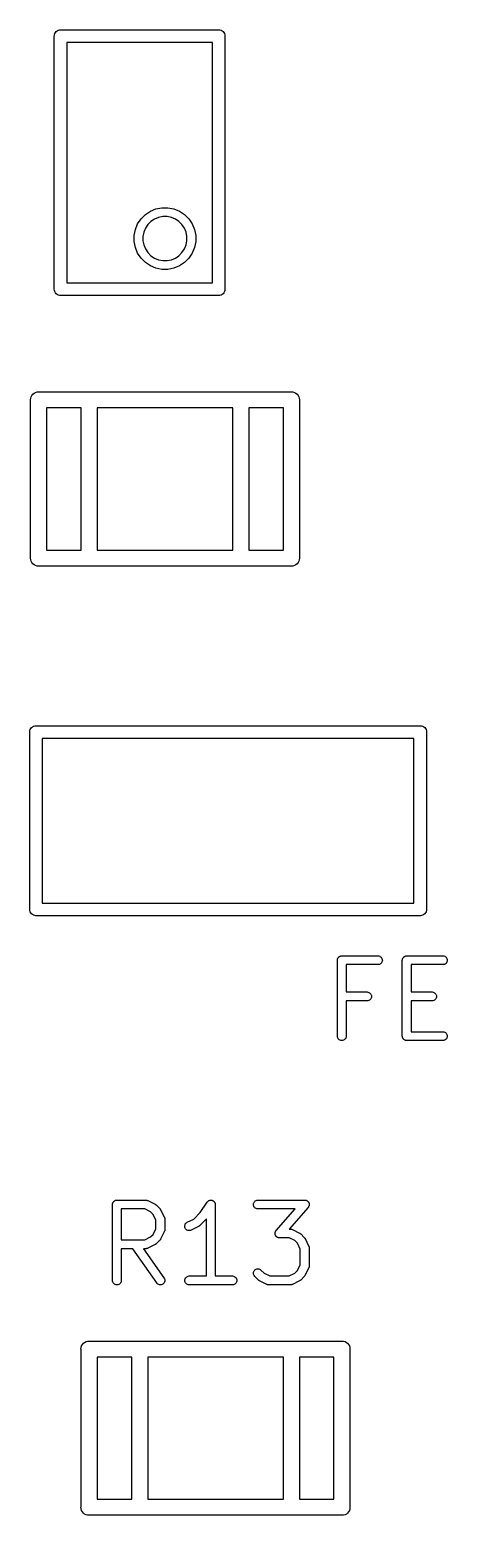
# Model space of a CAD drawing. Extents: x 122.2 to 176.2, y -122.3 to -87.7.
# Drawn here: x 155.8 to 159.1, y -109.62 to -97.88 of the extents above; entities that cross this region are included whole.
import ezdxf

# ---------------------------------------------------------------- set-up
doc = ezdxf.new("R2010")
doc.units = 0
doc.layers.add('BLACK', color=7, linetype='CONTINUOUS')

msp = doc.modelspace()

# ---------------------------------------------------------------- linework, layer by layer
at = {"layer": 'BLACK', "linetype": 'CONTINUOUS'}
for p, q in [((156.004, -97.9007), (156.011, -97.8931)), ((156.011, -97.8931), (156.018, -97.8868)), ((156.018, -97.8868), (156.027, -97.8822)), ((156.027, -97.8822), (156.036, -97.8793)), ((156.036, -97.8793), (156.044, -97.8786)), ((156.044, -97.8786), (156.046, -97.8784)), ((156.046, -97.8784), (156.049, -97.8786)), ((156.049, -97.8786), (157.294, -97.8786)), ((157.294, -97.8786), (157.296, -97.8784)), ((157.296, -97.8784), (157.299, -97.8786)), ((157.299, -97.8786), (157.306, -97.8793)), ((157.306, -97.8793), (157.315, -97.8822)), ((157.315, -97.8822), (157.324, -97.8868)), ((157.324, -97.8868), (157.332, -97.8931)), ((157.332, -97.8931), (157.338, -97.9007)), ((155.996, -97.9286), (155.997, -97.9188)), ((155.996, -97.931), (155.996, -97.9286)), ((155.996, -99.9261), (155.996, -97.931)), ((155.997, -97.9188), (156, -97.9094)), ((156, -97.9094), (156.004, -97.9007)), ((156.096, -97.9786), (156.096, -99.8786)), ((157.246, -97.9786), (156.096, -97.9786)), ((157.246, -99.8786), (157.246, -97.9786)), ((157.338, -97.9007), (157.343, -97.9094)), ((157.343, -97.9094), (157.345, -97.9188)), ((157.345, -97.9188), (157.346, -97.9286)), ((157.346, -97.9286), (157.346, -97.931)), ((157.346, -97.931), (157.346, -99.9262)), ((156.756, -99.3125), (156.8, -99.2942)), ((156.8, -99.2942), (156.847, -99.2848)), ((156.847, -99.2848), (156.895, -99.2848)), ((156.895, -99.2848), (156.942, -99.2942)), ((156.942, -99.2942), (156.987, -99.3125)), ((156.637, -99.4575), (156.655, -99.4131)), ((156.655, -99.4131), (156.682, -99.3732)), ((156.682, -99.3732), (156.716, -99.3392)), ((156.716, -99.3392), (156.756, -99.3125)), ((156.736, -99.4176), (156.717, -99.4461)), ((156.76, -99.3933), (156.736, -99.4176)), ((156.789, -99.3743), (156.76, -99.3933)), ((156.82, -99.3611), (156.789, -99.3743)), ((156.854, -99.3544), (156.82, -99.3611)), ((156.888, -99.3544), (156.854, -99.3544)), ((156.922, -99.3611), (156.888, -99.3544)), ((156.954, -99.3743), (156.922, -99.3611)), ((156.982, -99.3933), (156.954, -99.3743)), ((157.006, -99.4176), (156.982, -99.3933)), ((156.987, -99.3125), (157.027, -99.3392)), ((157.025, -99.4461), (157.006, -99.4176)), ((157.027, -99.3392), (157.06, -99.3732)), ((157.06, -99.3732), (157.087, -99.4131)), ((157.087, -99.4131), (157.106, -99.4575)), ((156.627, -99.5046), (156.637, -99.4575)), ((156.627, -99.5526), (156.627, -99.5046)), ((156.704, -99.4778), (156.697, -99.5114)), ((156.697, -99.5114), (156.697, -99.5458)), ((156.717, -99.4461), (156.704, -99.4778)), ((157.039, -99.4778), (157.025, -99.4461)), ((157.045, -99.5114), (157.039, -99.4778)), ((157.045, -99.5458), (157.045, -99.5114)), ((157.106, -99.4575), (157.115, -99.5046)), ((157.115, -99.5046), (157.115, -99.5526)), ((156.637, -99.5997), (156.627, -99.5526)), ((156.655, -99.6441), (156.637, -99.5997)), ((156.682, -99.684), (156.655, -99.6441)), ((156.697, -99.5458), (156.704, -99.5794)), ((156.704, -99.5794), (156.717, -99.6111)), ((156.717, -99.6111), (156.736, -99.6396)), ((156.736, -99.6396), (156.76, -99.6639)), ((156.982, -99.6639), (157.006, -99.6396)), ((157.006, -99.6396), (157.025, -99.6111)), ((157.025, -99.6111), (157.039, -99.5794)), ((157.039, -99.5794), (157.045, -99.5458)), ((157.087, -99.6441), (157.06, -99.684)), ((157.106, -99.5997), (157.087, -99.6441)), ((157.115, -99.5526), (157.106, -99.5997)), ((156.716, -99.718), (156.682, -99.684)), ((156.756, -99.7447), (156.716, -99.718)), ((156.8, -99.763), (156.756, -99.7447)), ((156.76, -99.6639), (156.789, -99.6829)), ((156.789, -99.6829), (156.82, -99.6961)), ((156.847, -99.7724), (156.8, -99.763)), ((156.82, -99.6961), (156.854, -99.7028)), ((156.895, -99.7724), (156.847, -99.7724)), ((156.854, -99.7028), (156.888, -99.7028)), ((156.888, -99.7028), (156.922, -99.6961)), ((156.942, -99.763), (156.895, -99.7724)), ((156.922, -99.6961), (156.954, -99.6829)), ((156.987, -99.7447), (156.942, -99.763)), ((156.954, -99.6829), (156.982, -99.6639)), ((157.027, -99.718), (156.987, -99.7447)), ((157.06, -99.684), (157.027, -99.718)), ((156.096, -99.8786), (157.246, -99.8786)), ((155.996, -99.9286), (155.996, -99.9261)), ((155.997, -99.9384), (155.996, -99.9286)), ((156, -99.9478), (155.997, -99.9384)), ((156.004, -99.9565), (156, -99.9478)), ((156.011, -99.9641), (156.004, -99.9565)), ((156.018, -99.9704), (156.011, -99.9641)), ((156.027, -99.975), (156.018, -99.9704)), ((156.036, -99.9779), (156.027, -99.975)), ((156.044, -99.9786), (156.036, -99.9779)), ((156.046, -99.9788), (156.044, -99.9786)), ((156.049, -99.9786), (156.046, -99.9788)), ((157.294, -99.9786), (156.049, -99.9786)), ((157.296, -99.9788), (157.294, -99.9786)), ((157.299, -99.9786), (157.296, -99.9788)), ((157.306, -99.9779), (157.299, -99.9786)), ((157.315, -99.975), (157.306, -99.9779)), ((157.324, -99.9704), (157.315, -99.975)), ((157.332, -99.9641), (157.324, -99.9704)), ((157.338, -99.9565), (157.332, -99.9641)), ((157.343, -99.9478), (157.338, -99.9565)), ((157.345, -99.9384), (157.343, -99.9478)), ((157.346, -99.9286), (157.345, -99.9384)), ((157.346, -99.9262), (157.346, -99.9286)), ((155.807, -100.804), (155.809, -100.791)), ((155.808, -100.807), (155.807, -100.804)), ((155.808, -102.05), (155.808, -100.807)), ((155.809, -100.791), (155.812, -100.779)), ((155.812, -100.779), (155.818, -100.768)), ((155.818, -100.768), (155.826, -100.758)), ((155.826, -100.758), (155.836, -100.751)), ((155.836, -100.751), (155.847, -100.745)), ((155.847, -100.745), (155.859, -100.741)), ((155.859, -100.741), (155.868, -100.74)), ((155.868, -100.74), (155.871, -100.74)), ((155.871, -100.74), (155.874, -100.74)), ((155.874, -100.74), (156.268, -100.74)), ((156.268, -100.74), (156.271, -100.74)), ((156.271, -100.74), (156.274, -100.74)), ((156.274, -100.74), (157.468, -100.74)), ((157.468, -100.74), (157.471, -100.74)), ((157.471, -100.74), (157.474, -100.74)), ((157.474, -100.74), (157.868, -100.74)), ((157.868, -100.74), (157.871, -100.74)), ((157.871, -100.74), (157.874, -100.74)), ((157.874, -100.74), (157.884, -100.741)), ((157.884, -100.741), (157.896, -100.745)), ((157.896, -100.745), (157.907, -100.751)), ((157.907, -100.751), (157.916, -100.758)), ((157.916, -100.758), (157.924, -100.768)), ((157.924, -100.768), (157.93, -100.779)), ((157.93, -100.779), (157.934, -100.791)), ((157.934, -100.791), (157.935, -100.804)), ((157.935, -100.804), (157.935, -100.807)), ((157.935, -100.807), (157.935, -102.05)), ((155.935, -100.867), (155.935, -101.99)), ((156.208, -100.867), (155.935, -100.867)), ((156.208, -101.99), (156.208, -100.867)), ((156.335, -100.867), (156.335, -101.99)), ((157.408, -100.867), (156.335, -100.867)), ((157.408, -101.99), (157.408, -100.867)), ((157.535, -100.867), (157.535, -101.99)), ((157.808, -100.867), (157.535, -100.867)), ((157.808, -101.99), (157.808, -100.867)), ((155.935, -101.99), (156.208, -101.99)), ((156.335, -101.99), (157.408, -101.99)), ((157.535, -101.99), (157.808, -101.99)), ((155.807, -102.054), (155.808, -102.05)), ((155.809, -102.066), (155.807, -102.054)), ((155.812, -102.078), (155.809, -102.066)), ((155.818, -102.089), (155.812, -102.078)), ((155.826, -102.099), (155.818, -102.089)), ((155.836, -102.107), (155.826, -102.099)), ((155.847, -102.113), (155.836, -102.107)), ((155.859, -102.116), (155.847, -102.113)), ((155.868, -102.117), (155.859, -102.116)), ((155.871, -102.117), (155.868, -102.117)), ((155.874, -102.117), (155.871, -102.117)), ((156.268, -102.117), (155.874, -102.117)), ((156.271, -102.117), (156.268, -102.117)), ((156.274, -102.117), (156.271, -102.117)), ((157.468, -102.117), (156.274, -102.117)), ((157.471, -102.117), (157.468, -102.117)), ((157.474, -102.117), (157.471, -102.117)), ((157.868, -102.117), (157.474, -102.117)), ((157.871, -102.117), (157.868, -102.117)), ((157.874, -102.117), (157.871, -102.117)), ((157.884, -102.116), (157.874, -102.117)), ((157.896, -102.113), (157.884, -102.116)), ((157.907, -102.107), (157.896, -102.113)), ((157.916, -102.099), (157.907, -102.107)), ((157.924, -102.089), (157.916, -102.099)), ((157.93, -102.078), (157.924, -102.089)), ((157.934, -102.066), (157.93, -102.078)), ((157.935, -102.054), (157.934, -102.066)), ((157.935, -102.05), (157.935, -102.054)), ((155.802, -103.419), (155.805, -103.409)), ((155.805, -103.409), (155.809, -103.401)), ((155.809, -103.401), (155.816, -103.393)), ((155.816, -103.393), (155.823, -103.387)), ((155.823, -103.387), (155.832, -103.382)), ((155.832, -103.382), (155.841, -103.379)), ((155.841, -103.379), (155.849, -103.379)), ((155.849, -103.379), (155.851, -103.378)), ((155.851, -103.378), (155.854, -103.379)), ((155.854, -103.379), (158.889, -103.379)), ((158.889, -103.379), (158.891, -103.378)), ((158.891, -103.378), (158.901, -103.379)), ((158.901, -103.379), (158.91, -103.382)), ((158.91, -103.382), (158.919, -103.387)), ((158.919, -103.387), (158.927, -103.393)), ((158.927, -103.393), (158.933, -103.401)), ((158.933, -103.401), (158.938, -103.409)), ((158.938, -103.409), (158.94, -103.419)), ((155.801, -103.429), (155.802, -103.419)), ((155.801, -103.431), (155.801, -103.429)), ((155.801, -104.826), (155.801, -103.431)), ((155.901, -103.479), (155.901, -104.779)), ((158.841, -103.479), (155.901, -103.479)), ((158.841, -104.779), (158.841, -103.479)), ((158.94, -103.419), (158.941, -103.421)), ((158.941, -103.421), (158.941, -103.429)), ((158.941, -103.429), (158.941, -103.431)), ((158.941, -103.431), (158.941, -104.826)), ((155.901, -104.779), (158.841, -104.779)), ((155.801, -104.829), (155.801, -104.826)), ((155.802, -104.838), (155.801, -104.829)), ((155.805, -104.848), (155.802, -104.838)), ((155.809, -104.857), (155.805, -104.848)), ((155.816, -104.864), (155.809, -104.857)), ((155.823, -104.87), (155.816, -104.864)), ((155.832, -104.875), (155.823, -104.87)), ((155.841, -104.878), (155.832, -104.875)), ((155.849, -104.879), (155.841, -104.878)), ((155.851, -104.879), (155.849, -104.879)), ((155.854, -104.879), (155.851, -104.879)), ((158.889, -104.879), (155.854, -104.879)), ((158.891, -104.879), (158.889, -104.879)), ((158.894, -104.879), (158.891, -104.879)), ((158.901, -104.878), (158.894, -104.879)), ((158.91, -104.875), (158.901, -104.878)), ((158.919, -104.87), (158.91, -104.875)), ((158.927, -104.864), (158.919, -104.87)), ((158.933, -104.857), (158.927, -104.864)), ((158.938, -104.848), (158.933, -104.857)), ((158.94, -104.838), (158.938, -104.848)), ((158.941, -104.829), (158.94, -104.838)), ((158.941, -104.826), (158.941, -104.829)), ((158.235, -105.228), (158.236, -105.224)), ((158.235, -105.231), (158.235, -105.228)), ((158.235, -105.831), (158.235, -105.231)), ((158.235, -105.231), (158.235, -105.231)), ((158.236, -105.224), (158.237, -105.221)), ((158.236, -105.224), (158.236, -105.224)), ((158.236, -105.224), (158.236, -105.224)), ((158.237, -105.221), (158.238, -105.218)), ((158.238, -105.218), (158.239, -105.215)), ((158.238, -105.218), (158.238, -105.218)), ((158.238, -105.218), (158.238, -105.218)), ((158.239, -105.215), (158.241, -105.212)), ((158.241, -105.212), (158.243, -105.209)), ((158.241, -105.212), (158.241, -105.212)), ((158.241, -105.212), (158.241, -105.212)), ((158.243, -105.209), (158.245, -105.207)), ((158.245, -105.207), (158.246, -105.206)), ((158.245, -105.207), (158.245, -105.207)), ((158.246, -105.206), (158.248, -105.204)), ((158.248, -105.204), (158.251, -105.202)), ((158.251, -105.202), (158.254, -105.201)), ((158.251, -105.202), (158.251, -105.202)), ((158.251, -105.202), (158.251, -105.202)), ((158.254, -105.201), (158.257, -105.199)), ((158.257, -105.199), (158.26, -105.198)), ((158.257, -105.199), (158.257, -105.199)), ((158.257, -105.199), (158.257, -105.199)), ((158.26, -105.198), (158.263, -105.197)), ((158.263, -105.197), (158.263, -105.197)), ((158.263, -105.197), (158.263, -105.197)), ((158.263, -105.197), (158.267, -105.197)), ((158.267, -105.197), (158.27, -105.196)), ((158.27, -105.196), (158.556, -105.196)), ((158.556, -105.266), (158.305, -105.266)), ((158.305, -105.266), (158.305, -105.482)), ((158.556, -105.196), (158.563, -105.197)), ((158.556, -105.196), (158.556, -105.196)), ((158.563, -105.266), (158.556, -105.266)), ((158.563, -105.197), (158.57, -105.199)), ((158.569, -105.264), (158.563, -105.266)), ((158.575, -105.261), (158.569, -105.264)), ((158.57, -105.199), (158.575, -105.203)), ((158.575, -105.203), (158.581, -105.207)), ((158.58, -105.256), (158.575, -105.261)), ((158.585, -105.251), (158.58, -105.256)), ((158.581, -105.207), (158.585, -105.212)), ((158.585, -105.212), (158.588, -105.218)), ((158.588, -105.245), (158.585, -105.251)), ((158.588, -105.218), (158.59, -105.225)), ((158.59, -105.238), (158.588, -105.245)), ((158.59, -105.225), (158.591, -105.232)), ((158.591, -105.232), (158.59, -105.238)), ((158.749, -105.231), (158.75, -105.228)), ((158.749, -105.831), (158.749, -105.231)), ((158.749, -105.231), (158.749, -105.231)), ((158.75, -105.224), (158.751, -105.221)), ((158.75, -105.228), (158.75, -105.224)), ((158.75, -105.224), (158.75, -105.224)), ((158.75, -105.224), (158.75, -105.224)), ((158.751, -105.221), (158.752, -105.218)), ((158.752, -105.218), (158.754, -105.215)), ((158.752, -105.218), (158.752, -105.218)), ((158.752, -105.218), (158.752, -105.218)), ((158.754, -105.215), (158.755, -105.212)), ((158.755, -105.212), (158.758, -105.209)), ((158.755, -105.212), (158.755, -105.212)), ((158.755, -105.212), (158.755, -105.212)), ((158.758, -105.209), (158.76, -105.207)), ((158.76, -105.206), (158.762, -105.204)), ((158.76, -105.207), (158.76, -105.206)), ((158.76, -105.207), (158.76, -105.207)), ((158.762, -105.204), (158.765, -105.202)), ((158.765, -105.202), (158.768, -105.201)), ((158.765, -105.202), (158.765, -105.202)), ((158.765, -105.202), (158.765, -105.202)), ((158.768, -105.201), (158.771, -105.199)), ((158.771, -105.199), (158.774, -105.198)), ((158.771, -105.199), (158.771, -105.199)), ((158.771, -105.199), (158.771, -105.199)), ((158.774, -105.198), (158.777, -105.197)), ((158.777, -105.197), (158.778, -105.197)), ((158.778, -105.197), (158.778, -105.197)), ((158.778, -105.197), (158.781, -105.197)), ((158.781, -105.197), (158.784, -105.196)), ((158.784, -105.196), (159.07, -105.196)), ((159.07, -105.266), (158.819, -105.266)), ((158.819, -105.266), (158.819, -105.482)), ((159.07, -105.196), (159.077, -105.197)), ((159.07, -105.196), (159.07, -105.196)), ((159.077, -105.266), (159.07, -105.266)), ((159.077, -105.197), (159.084, -105.199)), ((159.083, -105.264), (159.077, -105.266)), ((159.089, -105.261), (159.083, -105.264)), ((159.084, -105.199), (159.09, -105.203)), ((159.095, -105.256), (159.089, -105.261)), ((159.09, -105.203), (159.095, -105.207)), ((159.095, -105.207), (159.099, -105.212)), ((159.099, -105.251), (159.095, -105.256)), ((159.099, -105.212), (159.102, -105.218)), ((159.102, -105.245), (159.099, -105.251)), ((159.102, -105.218), (159.104, -105.225)), ((159.104, -105.238), (159.102, -105.245)), ((159.104, -105.225), (159.105, -105.232)), ((159.105, -105.232), (159.104, -105.238)), ((158.305, -105.482), (158.47, -105.482)), ((158.47, -105.482), (158.47, -105.482)), ((158.47, -105.482), (158.477, -105.483)), ((158.477, -105.483), (158.484, -105.485)), ((158.484, -105.485), (158.49, -105.488)), ((158.49, -105.488), (158.495, -105.493)), ((158.495, -105.493), (158.499, -105.498)), ((158.499, -105.498), (158.502, -105.504)), ((158.502, -105.504), (158.504, -105.511)), ((158.504, -105.524), (158.502, -105.531)), ((158.504, -105.511), (158.505, -105.517)), ((158.505, -105.517), (158.504, -105.524)), ((158.819, -105.482), (158.984, -105.482)), ((158.984, -105.482), (158.985, -105.482)), ((158.985, -105.482), (158.992, -105.483)), ((158.992, -105.483), (158.998, -105.485)), ((158.998, -105.485), (159.004, -105.488)), ((159.004, -105.488), (159.009, -105.493)), ((159.009, -105.493), (159.014, -105.498)), ((159.014, -105.498), (159.017, -105.504)), ((159.017, -105.504), (159.019, -105.511)), ((159.019, -105.524), (159.017, -105.531)), ((159.019, -105.511), (159.019, -105.517)), ((159.019, -105.517), (159.019, -105.524)), ((158.47, -105.552), (158.305, -105.552)), ((158.305, -105.552), (158.305, -105.831)), ((158.477, -105.551), (158.47, -105.552)), ((158.483, -105.55), (158.477, -105.551)), ((158.489, -105.546), (158.483, -105.55)), ((158.495, -105.542), (158.489, -105.546)), ((158.499, -105.537), (158.495, -105.542)), ((158.502, -105.531), (158.499, -105.537)), ((158.984, -105.552), (158.819, -105.552)), ((158.819, -105.552), (158.819, -105.796)), ((158.991, -105.551), (158.984, -105.552)), ((158.998, -105.55), (158.991, -105.551)), ((159.004, -105.546), (158.998, -105.55)), ((159.009, -105.542), (159.004, -105.546)), ((159.013, -105.537), (159.009, -105.542)), ((159.017, -105.531), (159.013, -105.537)), ((158.236, -105.838), (158.235, -105.831)), ((158.238, -105.845), (158.236, -105.838)), ((158.241, -105.851), (158.238, -105.845)), ((158.245, -105.856), (158.241, -105.851)), ((158.25, -105.86), (158.245, -105.856)), ((158.256, -105.864), (158.25, -105.86)), ((158.263, -105.866), (158.256, -105.864)), ((158.27, -105.866), (158.263, -105.866)), ((158.277, -105.866), (158.27, -105.866)), ((158.283, -105.864), (158.277, -105.866)), ((158.289, -105.861), (158.283, -105.864)), ((158.294, -105.856), (158.289, -105.861)), ((158.299, -105.851), (158.294, -105.856)), ((158.302, -105.845), (158.299, -105.851)), ((158.304, -105.839), (158.302, -105.845)), ((158.305, -105.832), (158.304, -105.839)), ((158.305, -105.831), (158.305, -105.832)), ((158.75, -105.835), (158.749, -105.831)), ((158.75, -105.838), (158.75, -105.835)), ((158.751, -105.841), (158.75, -105.838)), ((158.75, -105.838), (158.75, -105.838)), ((158.75, -105.838), (158.75, -105.838)), ((158.752, -105.845), (158.751, -105.841)), ((158.753, -105.848), (158.752, -105.845)), ((158.752, -105.845), (158.752, -105.845)), ((158.752, -105.845), (158.752, -105.845)), ((158.755, -105.851), (158.753, -105.848)), ((158.757, -105.853), (158.755, -105.851)), ((158.755, -105.851), (158.755, -105.851)), ((158.755, -105.851), (158.755, -105.851)), ((158.759, -105.856), (158.757, -105.853)), ((158.762, -105.858), (158.759, -105.856)), ((158.759, -105.856), (158.759, -105.856)), ((158.759, -105.856), (158.759, -105.856)), ((158.765, -105.86), (158.762, -105.858)), ((158.768, -105.862), (158.765, -105.86)), ((158.765, -105.86), (158.765, -105.86)), ((158.765, -105.86), (158.765, -105.86)), ((158.77, -105.864), (158.768, -105.862)), ((158.771, -105.864), (158.77, -105.864)), ((158.774, -105.865), (158.771, -105.864)), ((158.771, -105.864), (158.771, -105.864)), ((158.777, -105.866), (158.774, -105.865)), ((158.78, -105.866), (158.777, -105.866)), ((158.777, -105.866), (158.777, -105.866)), ((158.777, -105.866), (158.777, -105.866)), ((158.784, -105.866), (158.78, -105.866)), ((159.07, -105.866), (158.784, -105.866)), ((158.784, -105.866), (158.784, -105.866)), ((158.784, -105.866), (158.784, -105.866)), ((158.784, -105.866), (158.784, -105.866)), ((158.784, -105.866), (158.784, -105.866)), ((158.819, -105.796), (159.07, -105.796)), ((159.07, -105.796), (159.07, -105.796)), ((159.07, -105.796), (159.077, -105.797)), ((159.077, -105.866), (159.07, -105.866)), ((159.077, -105.797), (159.084, -105.799)), ((159.083, -105.864), (159.077, -105.866)), ((159.089, -105.861), (159.083, -105.864)), ((159.084, -105.799), (159.09, -105.803)), ((159.095, -105.856), (159.089, -105.861)), ((159.09, -105.803), (159.095, -105.807)), ((159.095, -105.807), (159.099, -105.812)), ((159.099, -105.851), (159.095, -105.856)), ((159.099, -105.812), (159.102, -105.818)), ((159.102, -105.845), (159.099, -105.851)), ((159.102, -105.818), (159.104, -105.825)), ((159.104, -105.838), (159.102, -105.845)), ((159.104, -105.825), (159.105, -105.832)), ((159.105, -105.832), (159.104, -105.838)), ((156.456, -107.161), (156.457, -107.158)), ((156.456, -107.761), (156.456, -107.161)), ((156.456, -107.161), (156.456, -107.161)), ((156.457, -107.154), (156.458, -107.151)), ((156.457, -107.158), (156.457, -107.154)), ((156.457, -107.154), (156.457, -107.154)), ((156.457, -107.154), (156.457, -107.154)), ((156.458, -107.151), (156.459, -107.148)), ((156.459, -107.148), (156.461, -107.145)), ((156.459, -107.148), (156.459, -107.148)), ((156.459, -107.148), (156.459, -107.148)), ((156.461, -107.145), (156.462, -107.142)), ((156.462, -107.142), (156.462, -107.142)), ((156.462, -107.142), (156.463, -107.142)), ((156.463, -107.142), (156.465, -107.139)), ((156.465, -107.139), (156.467, -107.137)), ((156.467, -107.136), (156.47, -107.134)), ((156.467, -107.137), (156.467, -107.136)), ((156.467, -107.137), (156.467, -107.137)), ((156.47, -107.134), (156.472, -107.132)), ((156.472, -107.132), (156.475, -107.131)), ((156.472, -107.132), (156.472, -107.132)), ((156.472, -107.132), (156.472, -107.132)), ((156.475, -107.131), (156.478, -107.129)), ((156.478, -107.129), (156.481, -107.128)), ((156.478, -107.129), (156.478, -107.129)), ((156.478, -107.129), (156.478, -107.129)), ((156.481, -107.128), (156.485, -107.127)), ((156.485, -107.127), (156.485, -107.127)), ((156.485, -107.127), (156.485, -107.127)), ((156.485, -107.127), (156.488, -107.127)), ((156.488, -107.127), (156.491, -107.126)), ((156.491, -107.126), (156.72, -107.126)), ((156.72, -107.126), (156.722, -107.127)), ((156.72, -107.126), (156.72, -107.126)), ((156.722, -107.127), (156.723, -107.127)), ((156.723, -107.127), (156.725, -107.127)), ((156.725, -107.127), (156.727, -107.127)), ((156.727, -107.127), (156.728, -107.128)), ((156.728, -107.128), (156.729, -107.128)), ((156.729, -107.128), (156.731, -107.129)), ((156.731, -107.129), (156.734, -107.129)), ((156.734, -107.129), (156.735, -107.13)), ((156.735, -107.13), (156.736, -107.13)), ((156.736, -107.13), (156.793, -107.159)), ((156.793, -107.159), (156.793, -107.159)), ((156.793, -107.159), (156.795, -107.16)), ((156.795, -107.16), (156.797, -107.161)), ((156.797, -107.161), (156.798, -107.162)), ((156.798, -107.162), (156.799, -107.163)), ((156.799, -107.163), (156.8, -107.164)), ((156.8, -107.164), (156.802, -107.165)), ((156.802, -107.165), (156.83, -107.194)), ((157.15, -107.225), (157.205, -107.142)), ((157.205, -107.142), (157.208, -107.139)), ((157.205, -107.142), (157.205, -107.142)), ((157.208, -107.139), (157.21, -107.136)), ((157.21, -107.136), (157.212, -107.134)), ((157.21, -107.136), (157.21, -107.136)), ((157.21, -107.136), (157.21, -107.136)), ((157.212, -107.134), (157.215, -107.132)), ((157.215, -107.132), (157.219, -107.13)), ((157.215, -107.132), (157.215, -107.132)), ((157.215, -107.132), (157.215, -107.132)), ((157.219, -107.13), (157.221, -107.129)), ((157.221, -107.129), (157.225, -107.128)), ((157.221, -107.129), (157.221, -107.129)), ((157.221, -107.129), (157.221, -107.129)), ((157.225, -107.128), (157.228, -107.127)), ((157.228, -107.127), (157.228, -107.127)), ((157.228, -107.127), (157.228, -107.127)), ((157.228, -107.127), (157.231, -107.127)), ((157.231, -107.127), (157.235, -107.126)), ((157.235, -107.126), (157.235, -107.126)), ((157.235, -107.126), (157.235, -107.126)), ((157.235, -107.126), (157.238, -107.127)), ((157.238, -107.127), (157.241, -107.127)), ((157.241, -107.127), (157.241, -107.127)), ((157.241, -107.127), (157.241, -107.127)), ((157.241, -107.127), (157.245, -107.128)), ((157.245, -107.128), (157.248, -107.129)), ((157.248, -107.129), (157.248, -107.129)), ((157.248, -107.129), (157.248, -107.129)), ((157.248, -107.129), (157.251, -107.131)), ((157.251, -107.131), (157.254, -107.132)), ((157.254, -107.132), (157.254, -107.132)), ((157.254, -107.132), (157.254, -107.132)), ((157.254, -107.132), (157.257, -107.135)), ((157.257, -107.135), (157.259, -107.137)), ((157.259, -107.137), (157.259, -107.137)), ((157.259, -107.137), (157.259, -107.137)), ((157.259, -107.137), (157.261, -107.14)), ((157.261, -107.14), (157.263, -107.142)), ((157.263, -107.142), (157.263, -107.142)), ((157.263, -107.142), (157.263, -107.142)), ((157.263, -107.142), (157.265, -107.145)), ((157.265, -107.145), (157.267, -107.148)), ((157.267, -107.148), (157.267, -107.148)), ((157.267, -107.148), (157.267, -107.148)), ((157.267, -107.148), (157.268, -107.152)), ((157.268, -107.152), (157.269, -107.155)), ((157.269, -107.155), (157.269, -107.155)), ((157.269, -107.155), (157.269, -107.155)), ((157.269, -107.155), (157.269, -107.158)), ((157.269, -107.158), (157.269, -107.161)), ((157.269, -107.161), (157.269, -107.726)), ((157.571, -107.154), (157.573, -107.148)), ((157.571, -107.161), (157.571, -107.154)), ((157.571, -107.168), (157.571, -107.161)), ((157.573, -107.175), (157.571, -107.168)), ((157.573, -107.148), (157.577, -107.142)), ((157.577, -107.142), (157.581, -107.137)), ((157.581, -107.137), (157.586, -107.132)), ((157.586, -107.132), (157.592, -107.129)), ((157.592, -107.129), (157.599, -107.127)), ((157.599, -107.127), (157.606, -107.126)), ((157.606, -107.126), (157.977, -107.126)), ((157.977, -107.126), (157.978, -107.126)), ((157.978, -107.126), (157.98, -107.127)), ((157.98, -107.127), (157.982, -107.127)), ((157.982, -107.127), (157.983, -107.127)), ((157.983, -107.127), (157.984, -107.127)), ((157.984, -107.127), (157.987, -107.128)), ((157.987, -107.128), (157.989, -107.128)), ((157.989, -107.128), (157.99, -107.129)), ((157.99, -107.129), (157.991, -107.129)), ((157.991, -107.129), (157.993, -107.13)), ((157.993, -107.13), (157.995, -107.131)), ((157.995, -107.131), (157.996, -107.132)), ((157.996, -107.132), (157.997, -107.133)), ((157.997, -107.133), (157.999, -107.134)), ((157.999, -107.134), (158, -107.135)), ((158, -107.135), (158.001, -107.136)), ((158.001, -107.136), (158.002, -107.137)), ((158.002, -107.137), (158.004, -107.139)), ((158.004, -107.139), (158.005, -107.14)), ((158.005, -107.14), (158.006, -107.141)), ((158.006, -107.141), (158.006, -107.142)), ((158.006, -107.142), (158.007, -107.144)), ((158.007, -107.144), (158.009, -107.146)), ((158.009, -107.146), (158.009, -107.147)), ((158.009, -107.147), (158.01, -107.148)), ((158.01, -107.148), (158.01, -107.15)), ((158.01, -107.15), (158.011, -107.152)), ((158.011, -107.171), (158.01, -107.173)), ((158.01, -107.173), (158.01, -107.174)), ((158.011, -107.152), (158.011, -107.154)), ((158.011, -107.154), (158.012, -107.155)), ((158.012, -107.167), (158.011, -107.168)), ((158.011, -107.168), (158.011, -107.171)), ((158.012, -107.155), (158.012, -107.157)), ((158.012, -107.157), (158.012, -107.159)), ((158.012, -107.159), (158.012, -107.16)), ((158.012, -107.16), (158.012, -107.162)), ((158.012, -107.162), (158.012, -107.164)), ((158.012, -107.164), (158.012, -107.166)), ((158.012, -107.166), (158.012, -107.167)), ((156.526, -107.196), (156.526, -107.441)), ((156.712, -107.196), (156.526, -107.196)), ((156.756, -107.219), (156.712, -107.196)), ((156.777, -107.239), (156.756, -107.219)), ((156.799, -107.284), (156.777, -107.239)), ((156.799, -107.353), (156.799, -107.284)), ((156.83, -107.194), (156.831, -107.194)), ((156.831, -107.194), (156.832, -107.196)), ((156.832, -107.196), (156.833, -107.197)), ((156.833, -107.197), (156.834, -107.198)), ((156.834, -107.198), (156.835, -107.2)), ((156.835, -107.2), (156.836, -107.201)), ((156.836, -107.201), (156.837, -107.203)), ((156.837, -107.203), (156.866, -107.26)), ((156.866, -107.26), (156.866, -107.261)), ((156.866, -107.261), (156.866, -107.261)), ((156.866, -107.261), (156.867, -107.262)), ((156.867, -107.262), (156.867, -107.265)), ((156.867, -107.265), (156.868, -107.267)), ((156.868, -107.267), (156.868, -107.268)), ((156.868, -107.268), (156.869, -107.269)), ((156.869, -107.269), (156.869, -107.271)), ((156.869, -107.271), (156.869, -107.274)), ((156.869, -107.274), (156.869, -107.275)), ((156.869, -107.275), (156.869, -107.276)), ((156.869, -107.276), (156.869, -107.361)), ((157.047, -107.302), (157.099, -107.276)), ((157.099, -107.276), (157.15, -107.225)), ((157.199, -107.274), (157.145, -107.329)), ((157.199, -107.726), (157.199, -107.274)), ((157.576, -107.181), (157.573, -107.175)), ((157.581, -107.186), (157.576, -107.181)), ((157.586, -107.19), (157.581, -107.186)), ((157.592, -107.194), (157.586, -107.19)), ((157.598, -107.196), (157.592, -107.194)), ((157.605, -107.196), (157.598, -107.196)), ((157.606, -107.196), (157.605, -107.196)), ((157.9, -107.196), (157.606, -107.196)), ((157.751, -107.367), (157.9, -107.196)), ((158.003, -107.184), (157.854, -107.355)), ((158.005, -107.183), (158.003, -107.184)), ((158.006, -107.181), (158.005, -107.183)), ((158.007, -107.18), (158.006, -107.181)), ((158.008, -107.177), (158.007, -107.179)), ((158.007, -107.179), (158.007, -107.18)), ((158.009, -107.175), (158.008, -107.177)), ((158.01, -107.174), (158.009, -107.175)), ((156.756, -107.418), (156.777, -107.398)), ((156.777, -107.398), (156.799, -107.353)), ((156.866, -107.377), (156.837, -107.434)), ((156.867, -107.373), (156.866, -107.375)), ((156.866, -107.375), (156.866, -107.376)), ((156.866, -107.376), (156.866, -107.377)), ((156.868, -107.371), (156.867, -107.373)), ((156.869, -107.369), (156.868, -107.37)), ((156.868, -107.37), (156.868, -107.371)), ((156.869, -107.361), (156.869, -107.362)), ((156.869, -107.362), (156.869, -107.363)), ((156.869, -107.363), (156.869, -107.364)), ((156.869, -107.364), (156.869, -107.366)), ((156.869, -107.366), (156.869, -107.369)), ((157.028, -107.328), (157.03, -107.322)), ((157.028, -107.335), (157.028, -107.328)), ((157.029, -107.342), (157.028, -107.335)), ((157.031, -107.348), (157.029, -107.342)), ((157.03, -107.322), (157.032, -107.315)), ((157.035, -107.354), (157.031, -107.348)), ((157.032, -107.315), (157.036, -107.31)), ((157.04, -107.359), (157.035, -107.354)), ((157.036, -107.31), (157.041, -107.305)), ((157.045, -107.363), (157.04, -107.359)), ((157.041, -107.305), (157.047, -107.302)), ((157.051, -107.366), (157.045, -107.363)), ((157.058, -107.368), (157.051, -107.366)), ((157.065, -107.368), (157.058, -107.368)), ((157.072, -107.367), (157.065, -107.368)), ((157.078, -107.364), (157.072, -107.367)), ((157.079, -107.364), (157.078, -107.364)), ((157.136, -107.336), (157.079, -107.364)), ((157.137, -107.335), (157.136, -107.336)), ((157.139, -107.334), (157.137, -107.335)), ((157.14, -107.333), (157.139, -107.334)), ((157.141, -107.332), (157.14, -107.333)), ((157.143, -107.331), (157.141, -107.332)), ((157.144, -107.329), (157.143, -107.331)), ((157.145, -107.329), (157.144, -107.329)), ((157.742, -107.385), (157.743, -107.384)), ((157.742, -107.388), (157.742, -107.385)), ((157.742, -107.39), (157.742, -107.388)), ((157.742, -107.391), (157.742, -107.39)), ((157.742, -107.392), (157.742, -107.391)), ((157.743, -107.394), (157.742, -107.392)), ((157.743, -107.383), (157.744, -107.381)), ((157.743, -107.384), (157.743, -107.383)), ((157.743, -107.397), (157.743, -107.394)), ((157.743, -107.398), (157.743, -107.397)), ((157.743, -107.399), (157.743, -107.398)), ((157.744, -107.401), (157.743, -107.399)), ((157.744, -107.379), (157.745, -107.378)), ((157.744, -107.381), (157.744, -107.379)), ((157.745, -107.403), (157.744, -107.401)), ((157.745, -107.376), (157.746, -107.375)), ((157.745, -107.378), (157.745, -107.376)), ((157.745, -107.404), (157.745, -107.403)), ((157.746, -107.405), (157.745, -107.404)), ((157.746, -107.375), (157.747, -107.373)), ((157.747, -107.407), (157.746, -107.405)), ((157.747, -107.373), (157.748, -107.372)), ((157.748, -107.409), (157.747, -107.407)), ((157.748, -107.37), (157.75, -107.369)), ((157.748, -107.372), (157.748, -107.37)), ((157.75, -107.369), (157.751, -107.367)), ((157.854, -107.355), (157.863, -107.355)), ((157.863, -107.355), (157.863, -107.355)), ((157.863, -107.355), (157.864, -107.355)), ((157.864, -107.355), (157.865, -107.355)), ((157.865, -107.355), (157.868, -107.355)), ((157.868, -107.355), (157.87, -107.356)), ((157.87, -107.356), (157.871, -107.356)), ((157.871, -107.356), (157.872, -107.356)), ((157.872, -107.356), (157.874, -107.357)), ((157.874, -107.357), (157.877, -107.358)), ((157.877, -107.358), (157.878, -107.358)), ((157.878, -107.358), (157.879, -107.359)), ((157.879, -107.359), (157.936, -107.387)), ((157.936, -107.387), (157.936, -107.387)), ((157.936, -107.387), (157.938, -107.389)), ((157.938, -107.389), (157.939, -107.389)), ((157.939, -107.389), (157.941, -107.39)), ((157.941, -107.39), (157.942, -107.391)), ((157.942, -107.391), (157.943, -107.393)), ((157.943, -107.393), (157.945, -107.394)), ((157.945, -107.394), (157.973, -107.422)), ((156.526, -107.441), (156.712, -107.441)), ((156.616, -107.511), (156.526, -107.511)), ((156.526, -107.511), (156.526, -107.761)), ((156.806, -107.781), (156.616, -107.511)), ((156.72, -107.511), (156.702, -107.511)), ((156.702, -107.511), (156.863, -107.741)), ((156.712, -107.441), (156.756, -107.418)), ((156.721, -107.511), (156.72, -107.511)), ((156.722, -107.511), (156.721, -107.511)), ((156.724, -107.51), (156.722, -107.511)), ((156.727, -107.51), (156.724, -107.51)), ((156.728, -107.51), (156.727, -107.51)), ((156.729, -107.51), (156.728, -107.51)), ((156.731, -107.509), (156.729, -107.51)), ((156.733, -107.508), (156.731, -107.509)), ((156.734, -107.508), (156.733, -107.508)), ((156.735, -107.507), (156.734, -107.508)), ((156.736, -107.507), (156.735, -107.507)), ((156.793, -107.478), (156.736, -107.507)), ((156.794, -107.477), (156.793, -107.478)), ((156.796, -107.476), (156.794, -107.477)), ((156.797, -107.476), (156.796, -107.476)), ((156.799, -107.475), (156.797, -107.476)), ((156.8, -107.473), (156.799, -107.475)), ((156.802, -107.472), (156.8, -107.473)), ((156.83, -107.443), (156.802, -107.472)), ((156.802, -107.472), (156.802, -107.472)), ((156.832, -107.442), (156.83, -107.443)), ((156.833, -107.44), (156.832, -107.442)), ((156.834, -107.439), (156.833, -107.44)), ((156.835, -107.438), (156.834, -107.439)), ((156.836, -107.436), (156.835, -107.438)), ((156.837, -107.435), (156.836, -107.436)), ((156.837, -107.434), (156.837, -107.435)), ((157.749, -107.41), (157.748, -107.409)), ((157.749, -107.411), (157.749, -107.41)), ((157.751, -107.413), (157.749, -107.411)), ((157.752, -107.414), (157.751, -107.413)), ((157.753, -107.415), (157.752, -107.414)), ((157.754, -107.416), (157.753, -107.415)), ((157.756, -107.417), (157.754, -107.416)), ((157.757, -107.419), (157.756, -107.417)), ((157.758, -107.419), (157.757, -107.419)), ((157.759, -107.42), (157.758, -107.419)), ((157.761, -107.421), (157.759, -107.42)), ((157.763, -107.422), (157.761, -107.421)), ((157.765, -107.423), (157.763, -107.422)), ((157.766, -107.423), (157.765, -107.423)), ((157.768, -107.424), (157.766, -107.423)), ((157.77, -107.424), (157.768, -107.424)), ((157.771, -107.424), (157.77, -107.424)), ((157.772, -107.425), (157.771, -107.424)), ((157.774, -107.425), (157.772, -107.425)), ((157.777, -107.425), (157.774, -107.425)), ((157.855, -107.425), (157.777, -107.425)), ((157.777, -107.425), (157.777, -107.425)), ((157.899, -107.447), (157.855, -107.425)), ((157.92, -107.468), (157.899, -107.447)), ((157.942, -107.513), (157.92, -107.468)), ((157.942, -107.639), (157.942, -107.513)), ((157.973, -107.422), (157.974, -107.423)), ((157.974, -107.423), (157.975, -107.424)), ((157.975, -107.424), (157.976, -107.426)), ((157.976, -107.426), (157.977, -107.427)), ((157.977, -107.427), (157.978, -107.428)), ((157.978, -107.428), (157.979, -107.43)), ((157.979, -107.43), (157.98, -107.431)), ((157.98, -107.431), (158.008, -107.489)), ((158.008, -107.489), (158.009, -107.489)), ((158.009, -107.489), (158.009, -107.49)), ((158.009, -107.49), (158.01, -107.491)), ((158.01, -107.491), (158.01, -107.493)), ((158.01, -107.493), (158.011, -107.495)), ((158.011, -107.495), (158.011, -107.497)), ((158.011, -107.497), (158.011, -107.497)), ((158.011, -107.497), (158.012, -107.5)), ((158.012, -107.5), (158.012, -107.502)), ((158.012, -107.502), (158.012, -107.503)), ((158.012, -107.503), (158.012, -107.504)), ((158.012, -107.504), (158.012, -107.647)), ((157.92, -107.684), (157.942, -107.639)), ((156.863, -107.741), (156.863, -107.742)), ((156.863, -107.742), (156.867, -107.748)), ((156.867, -107.748), (156.869, -107.754)), ((156.869, -107.754), (156.869, -107.761)), ((157.028, -107.761), (157.029, -107.754)), ((157.029, -107.754), (157.031, -107.748)), ((157.031, -107.748), (157.034, -107.742)), ((157.034, -107.742), (157.038, -107.737)), ((157.038, -107.737), (157.043, -107.732)), ((157.043, -107.732), (157.05, -107.729)), ((157.05, -107.729), (157.056, -107.727)), ((157.056, -107.727), (157.063, -107.726)), ((157.063, -107.726), (157.199, -107.726)), ((157.269, -107.726), (157.406, -107.726)), ((157.406, -107.726), (157.406, -107.726)), ((157.406, -107.726), (157.413, -107.727)), ((157.413, -107.727), (157.42, -107.729)), ((157.42, -107.729), (157.425, -107.733)), ((157.425, -107.733), (157.431, -107.737)), ((157.431, -107.737), (157.435, -107.742)), ((157.435, -107.742), (157.438, -107.748)), ((157.438, -107.748), (157.44, -107.755)), ((157.44, -107.755), (157.441, -107.762)), ((157.571, -107.697), (157.573, -107.691)), ((157.571, -107.704), (157.571, -107.697)), ((157.571, -107.711), (157.571, -107.704)), ((157.573, -107.717), (157.571, -107.711)), ((157.573, -107.691), (157.577, -107.685)), ((157.576, -107.723), (157.573, -107.717)), ((157.581, -107.729), (157.576, -107.723)), ((157.577, -107.685), (157.581, -107.679)), ((157.581, -107.679), (157.586, -107.675)), ((157.61, -107.758), (157.581, -107.729)), ((157.581, -107.729), (157.581, -107.729)), ((157.586, -107.675), (157.592, -107.672)), ((157.592, -107.672), (157.599, -107.67)), ((157.599, -107.67), (157.606, -107.669)), ((157.606, -107.669), (157.613, -107.67)), ((157.611, -107.759), (157.61, -107.758)), ((157.612, -107.76), (157.611, -107.759)), ((157.614, -107.761), (157.612, -107.76)), ((157.613, -107.67), (157.619, -107.672)), ((157.619, -107.672), (157.625, -107.675)), ((157.625, -107.675), (157.63, -107.68)), ((157.63, -107.68), (157.655, -107.704)), ((157.655, -107.704), (157.7, -107.726)), ((157.7, -107.726), (157.855, -107.726)), ((157.855, -107.726), (157.899, -107.704)), ((157.899, -107.704), (157.92, -107.684)), ((157.943, -107.759), (157.941, -107.761)), ((157.944, -107.758), (157.943, -107.759)), ((157.945, -107.758), (157.944, -107.758)), ((157.973, -107.729), (157.945, -107.758)), ((157.975, -107.728), (157.973, -107.729)), ((157.976, -107.726), (157.975, -107.728)), ((157.977, -107.725), (157.976, -107.726)), ((157.978, -107.724), (157.977, -107.725)), ((157.979, -107.722), (157.978, -107.724)), ((157.98, -107.72), (157.979, -107.722)), ((158.008, -107.663), (157.98, -107.72)), ((157.98, -107.72), (157.98, -107.72)), ((158.009, -107.662), (158.008, -107.663)), ((158.01, -107.659), (158.009, -107.661)), ((158.009, -107.661), (158.009, -107.662)), ((158.011, -107.656), (158.01, -107.659)), ((158.012, -107.652), (158.011, -107.654)), ((158.011, -107.654), (158.011, -107.655)), ((158.011, -107.655), (158.011, -107.656)), ((158.012, -107.647), (158.012, -107.648)), ((158.012, -107.648), (158.012, -107.649)), ((158.012, -107.649), (158.012, -107.65)), ((158.012, -107.65), (158.012, -107.652)), ((156.457, -107.768), (156.456, -107.761)), ((156.459, -107.775), (156.457, -107.768)), ((156.462, -107.781), (156.459, -107.775)), ((156.467, -107.786), (156.462, -107.781)), ((156.472, -107.79), (156.467, -107.786)), ((156.478, -107.794), (156.472, -107.79)), ((156.484, -107.796), (156.478, -107.794)), ((156.491, -107.796), (156.484, -107.796)), ((156.498, -107.796), (156.491, -107.796)), ((156.505, -107.794), (156.498, -107.796)), ((156.511, -107.791), (156.505, -107.794)), ((156.516, -107.786), (156.511, -107.791)), ((156.52, -107.781), (156.516, -107.786)), ((156.524, -107.775), (156.52, -107.781)), ((156.526, -107.769), (156.524, -107.775)), ((156.526, -107.761), (156.526, -107.762)), ((156.526, -107.762), (156.526, -107.769)), ((156.81, -107.787), (156.806, -107.781)), ((156.815, -107.791), (156.81, -107.787)), ((156.822, -107.794), (156.815, -107.791)), ((156.828, -107.796), (156.822, -107.794)), ((156.835, -107.796), (156.828, -107.796)), ((156.842, -107.796), (156.835, -107.796)), ((156.848, -107.794), (156.842, -107.796)), ((156.854, -107.79), (156.848, -107.794)), ((156.859, -107.786), (156.854, -107.79)), ((156.864, -107.78), (156.859, -107.786)), ((156.867, -107.774), (156.864, -107.78)), ((156.869, -107.768), (156.867, -107.774)), ((156.869, -107.761), (156.869, -107.768)), ((157.028, -107.768), (157.028, -107.761)), ((157.03, -107.775), (157.028, -107.768)), ((157.034, -107.781), (157.03, -107.775)), ((157.038, -107.786), (157.034, -107.781)), ((157.043, -107.79), (157.038, -107.786)), ((157.049, -107.794), (157.043, -107.79)), ((157.056, -107.796), (157.049, -107.794)), ((157.062, -107.796), (157.056, -107.796)), ((157.063, -107.796), (157.062, -107.796)), ((157.406, -107.796), (157.063, -107.796)), ((157.413, -107.796), (157.406, -107.796)), ((157.419, -107.794), (157.413, -107.796)), ((157.425, -107.791), (157.419, -107.794)), ((157.43, -107.786), (157.425, -107.791)), ((157.435, -107.781), (157.43, -107.786)), ((157.438, -107.775), (157.435, -107.781)), ((157.44, -107.768), (157.438, -107.775)), ((157.441, -107.762), (157.44, -107.768)), ((157.615, -107.762), (157.614, -107.761)), ((157.617, -107.763), (157.615, -107.762)), ((157.618, -107.764), (157.617, -107.763)), ((157.619, -107.764), (157.618, -107.764)), ((157.676, -107.793), (157.619, -107.764)), ((157.677, -107.793), (157.676, -107.793)), ((157.678, -107.794), (157.677, -107.793)), ((157.68, -107.794), (157.678, -107.794)), ((157.682, -107.795), (157.68, -107.794)), ((157.683, -107.795), (157.682, -107.795)), ((157.684, -107.796), (157.683, -107.795)), ((157.687, -107.796), (157.684, -107.796)), ((157.689, -107.796), (157.687, -107.796)), ((157.69, -107.796), (157.689, -107.796)), ((157.691, -107.796), (157.69, -107.796)), ((157.863, -107.796), (157.691, -107.796)), ((157.691, -107.796), (157.691, -107.796)), ((157.864, -107.796), (157.863, -107.796)), ((157.865, -107.796), (157.864, -107.796)), ((157.867, -107.796), (157.865, -107.796)), ((157.87, -107.796), (157.867, -107.796)), ((157.871, -107.795), (157.87, -107.796)), ((157.872, -107.795), (157.871, -107.795)), ((157.874, -107.794), (157.872, -107.795)), ((157.876, -107.794), (157.874, -107.794)), ((157.877, -107.793), (157.876, -107.794)), ((157.878, -107.793), (157.877, -107.793)), ((157.879, -107.793), (157.878, -107.793)), ((157.936, -107.764), (157.879, -107.793)), ((157.937, -107.763), (157.936, -107.764)), ((157.939, -107.762), (157.937, -107.763)), ((157.94, -107.761), (157.939, -107.762)), ((157.941, -107.761), (157.94, -107.761)), ((156.207, -108.304), (156.209, -108.291)), ((156.208, -108.307), (156.207, -108.304)), ((156.208, -109.55), (156.208, -108.307)), ((156.209, -108.291), (156.212, -108.279)), ((156.212, -108.279), (156.218, -108.268)), ((156.218, -108.268), (156.226, -108.258)), ((156.226, -108.258), (156.236, -108.251)), ((156.236, -108.251), (156.247, -108.245)), ((156.247, -108.245), (156.259, -108.241)), ((156.259, -108.241), (156.268, -108.24)), ((156.268, -108.24), (156.271, -108.24)), ((156.271, -108.24), (156.274, -108.24)), ((156.274, -108.24), (156.668, -108.24)), ((156.668, -108.24), (156.671, -108.24)), ((156.671, -108.24), (156.674, -108.24)), ((156.674, -108.24), (157.868, -108.24)), ((157.868, -108.24), (157.871, -108.24)), ((157.871, -108.24), (157.874, -108.24)), ((157.874, -108.24), (158.268, -108.24)), ((158.268, -108.24), (158.271, -108.24)), ((158.271, -108.24), (158.274, -108.24)), ((158.274, -108.24), (158.284, -108.241)), ((158.284, -108.241), (158.296, -108.245)), ((158.296, -108.245), (158.307, -108.251)), ((158.307, -108.251), (158.316, -108.258)), ((158.316, -108.258), (158.324, -108.268)), ((158.324, -108.268), (158.33, -108.279)), ((158.33, -108.279), (158.334, -108.291)), ((158.334, -108.291), (158.335, -108.304)), ((158.335, -108.304), (158.335, -108.307)), ((158.335, -108.307), (158.335, -109.55)), ((156.335, -108.367), (156.335, -109.49)), ((156.608, -108.367), (156.335, -108.367)), ((156.608, -109.49), (156.608, -108.367)), ((156.735, -108.367), (156.735, -109.49)), ((157.808, -108.367), (156.735, -108.367)), ((157.808, -109.49), (157.808, -108.367)), ((157.935, -108.367), (157.935, -109.49)), ((158.208, -108.367), (157.935, -108.367)), ((158.208, -109.49), (158.208, -108.367)), ((156.335, -109.49), (156.608, -109.49)), ((156.735, -109.49), (157.808, -109.49)), ((157.935, -109.49), (158.208, -109.49)), ((156.207, -109.554), (156.208, -109.55)), ((156.209, -109.566), (156.207, -109.554)), ((156.212, -109.578), (156.209, -109.566)), ((156.218, -109.589), (156.212, -109.578)), ((156.226, -109.599), (156.218, -109.589)), ((156.236, -109.607), (156.226, -109.599)), ((156.247, -109.613), (156.236, -109.607)), ((156.259, -109.616), (156.247, -109.613)), ((156.268, -109.617), (156.259, -109.616)), ((156.271, -109.617), (156.268, -109.617)), ((156.274, -109.617), (156.271, -109.617)), ((156.668, -109.617), (156.274, -109.617)), ((156.671, -109.617), (156.668, -109.617)), ((156.674, -109.617), (156.671, -109.617)), ((157.868, -109.617), (156.674, -109.617)), ((157.871, -109.617), (157.868, -109.617)), ((157.874, -109.617), (157.871, -109.617)), ((158.268, -109.617), (157.874, -109.617)), ((158.271, -109.617), (158.268, -109.617)), ((158.274, -109.617), (158.271, -109.617)), ((158.284, -109.616), (158.274, -109.617)), ((158.296, -109.613), (158.284, -109.616)), ((158.307, -109.607), (158.296, -109.613)), ((158.316, -109.599), (158.307, -109.607)), ((158.324, -109.589), (158.316, -109.599)), ((158.33, -109.578), (158.324, -109.589)), ((158.334, -109.566), (158.33, -109.578)), ((158.335, -109.554), (158.334, -109.566)), ((158.335, -109.55), (158.335, -109.554))]:
    msp.add_line(p, q, dxfattribs=at)

doc.saveas('drawing.dxf')
